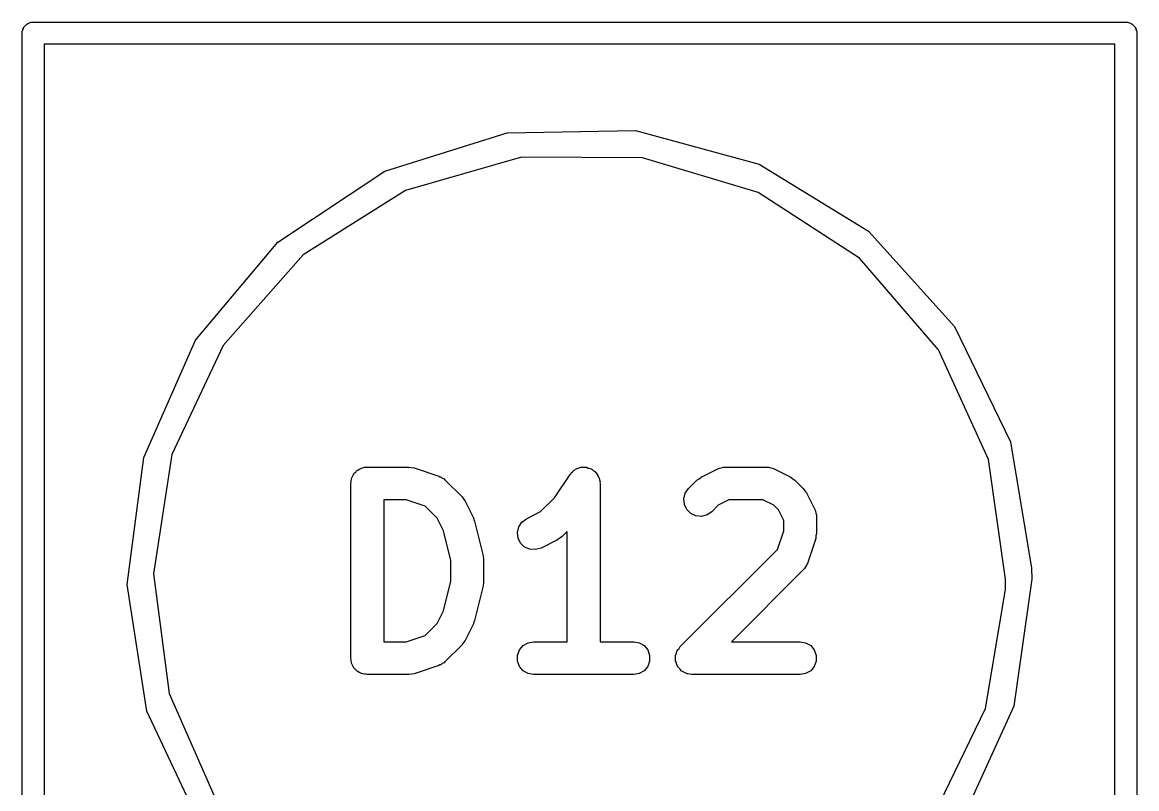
# Model space of a CAD drawing. Extents: x 106.7 to 203.6, y -115.7 to -57.1.
# Drawn here: x 176.52 to 181.62, y -64.46 to -60.95 of the extents above; entities that cross this region are included whole.
import ezdxf

# ---------------------------------------------------------------- set-up
doc = ezdxf.new("R2010")
doc.units = 0
doc.header["$MEASUREMENT"] = 0
doc.layers.add('BLACK', color=7, linetype='CONTINUOUS')

msp = doc.modelspace()

# ---------------------------------------------------------------- linework, layer by layer
at = {"layer": 'BLACK', "linetype": 'CONTINUOUS'}
for p, q in [((176.52, -60.9912), (176.522, -60.987)), ((176.52, -60.9956), (176.52, -60.9912)), ((176.52, -65.9912), (176.52, -60.9956)), ((176.522, -60.9826), (176.525, -60.9788)), ((176.522, -60.987), (176.522, -60.9826)), ((176.525, -60.9788), (176.526, -60.9746)), ((176.526, -60.9746), (176.529, -60.9712)), ((176.529, -60.9712), (176.531, -60.9674)), ((176.531, -60.9674), (176.535, -60.9645)), ((176.535, -60.9645), (176.537, -60.9611)), ((176.537, -60.9611), (176.541, -60.9589)), ((176.541, -60.9589), (176.545, -60.956)), ((176.545, -60.956), (176.549, -60.9545)), ((176.549, -60.9545), (176.553, -60.9523)), ((176.553, -60.9523), (176.557, -60.9515)), ((176.557, -60.9515), (176.561, -60.95)), ((176.561, -60.95), (181.579, -60.95)), ((181.579, -60.95), (181.583, -60.9515)), ((181.583, -60.9515), (181.587, -60.9523)), ((181.587, -60.9523), (181.591, -60.9545)), ((181.591, -60.9545), (181.595, -60.956)), ((181.595, -60.956), (181.599, -60.9589)), ((181.599, -60.9589), (181.603, -60.9611)), ((181.603, -60.9611), (181.605, -60.9645)), ((181.605, -60.9645), (181.609, -60.9674)), ((181.609, -60.9674), (181.611, -60.9712)), ((181.611, -60.9712), (181.614, -60.9746)), ((181.614, -60.9746), (181.615, -60.9788)), ((181.615, -60.9788), (181.618, -60.9826)), ((181.618, -60.9826), (181.618, -60.987)), ((181.618, -60.987), (181.62, -60.9912)), ((181.62, -60.9912), (181.62, -64.9978)), ((181.52, -61.05), (176.62, -61.05)), ((176.62, -61.05), (176.62, -65.95)), ((181.52, -64.9793), (181.52, -61.05)), ((178.739, -61.4566), (179.326, -61.4459)), ((179.326, -61.4459), (179.892, -61.6002)), ((178.179, -61.6316), (178.739, -61.4566)), ((178.805, -61.568), (178.274, -61.72)), ((179.358, -61.5714), (178.805, -61.568)), ((179.888, -61.7298), (179.358, -61.5714)), ((179.892, -61.6002), (180.392, -61.9073)), ((177.69, -61.9569), (178.179, -61.6316)), ((178.274, -61.72), (177.806, -62.015)), ((180.352, -62.0306), (179.888, -61.7298)), ((180.392, -61.9073), (180.786, -62.3425)), ((177.313, -62.4061), (177.69, -61.9569)), ((177.806, -62.015), (177.44, -62.4294)), ((180.713, -62.4494), (180.352, -62.0306)), ((180.786, -62.3425), (181.042, -62.8707)), ((177.076, -62.9433), (177.313, -62.4061)), ((177.44, -62.4294), (177.205, -62.9299)), ((180.942, -62.9527), (180.713, -62.4494)), ((181.042, -62.8707), (181.139, -63.4494)), ((177.205, -62.9299), (177.12, -63.4762)), ((177, -63.5253), (177.076, -62.9433)), ((181.02, -63.5), (180.942, -62.9527)), ((178.028, -63.0363), (178.031, -63.0306)), ((178.031, -63.0306), (178.034, -63.0244)), ((178.034, -63.0244), (178.038, -63.0194)), ((178.038, -63.0194), (178.041, -63.0137)), ((178.041, -63.0137), (178.046, -63.0095)), ((178.046, -63.0095), (178.05, -63.0045)), ((178.05, -63.0045), (178.056, -63.0012)), ((178.056, -63.0012), (178.061, -62.997)), ((178.061, -62.997), (178.067, -62.9947)), ((178.067, -62.9947), (178.073, -62.9914)), ((178.073, -62.9914), (178.079, -62.9903)), ((178.079, -62.9903), (178.086, -62.988)), ((178.086, -62.988), (178.092, -62.988)), ((178.092, -62.988), (178.099, -62.9869)), ((178.099, -62.9869), (178.289, -62.9869)), ((178.289, -62.9869), (178.301, -62.989)), ((178.301, -62.989), (178.313, -62.9908)), ((178.313, -62.9908), (178.427, -63.0288)), ((178.427, -63.0288), (178.431, -63.0309)), ((178.431, -63.0309), (178.435, -63.032)), ((178.435, -63.032), (178.442, -63.0371)), ((178.955, -63.1284), (179.027, -63.0203)), ((179.027, -63.0203), (179.03, -63.0173)), ((179.03, -63.0173), (179.032, -63.0137)), ((179.032, -63.0137), (179.038, -63.0079)), ((179.038, -63.0079), (179.045, -63.0015)), ((179.045, -63.0015), (179.048, -62.9996)), ((179.048, -62.9996), (179.052, -62.997)), ((179.052, -62.997), (179.06, -62.9939)), ((179.06, -62.9939), (179.068, -62.9899)), ((179.068, -62.9899), (179.072, -62.9895)), ((179.072, -62.9895), (179.076, -62.988)), ((179.076, -62.988), (179.085, -62.988)), ((179.085, -62.988), (179.094, -62.9871)), ((179.094, -62.9871), (179.098, -62.988)), ((179.098, -62.988), (179.102, -62.988)), ((179.102, -62.988), (179.11, -62.9911)), ((179.11, -62.9911), (179.119, -62.9932)), ((179.119, -62.9932), (179.123, -62.9955)), ((179.123, -62.9955), (179.127, -62.997)), ((179.127, -62.997), (179.133, -63.0027)), ((179.133, -63.0027), (179.141, -63.0077)), ((179.141, -63.0077), (179.143, -63.011)), ((179.143, -63.011), (179.147, -63.0137)), ((179.147, -63.0137), (179.151, -63.0214)), ((179.151, -63.0214), (179.156, -63.0287)), ((179.156, -63.0287), (179.157, -63.0326)), ((179.157, -63.0326), (179.16, -63.0363)), ((179.617, -63.0401), (179.627, -63.0329)), ((179.627, -63.0329), (179.703, -62.9948)), ((179.703, -62.9948), (179.707, -62.9936)), ((179.707, -62.9936), (179.711, -62.9914)), ((179.711, -62.9914), (179.72, -62.9899)), ((179.72, -62.9899), (179.728, -62.9874)), ((179.728, -62.9874), (179.732, -62.9877)), ((179.732, -62.9877), (179.737, -62.9869)), ((179.737, -62.9869), (179.927, -62.9869)), ((179.927, -62.9869), (179.931, -62.9877)), ((179.931, -62.9877), (179.936, -62.9874)), ((179.936, -62.9874), (179.944, -62.9899)), ((179.944, -62.9899), (179.953, -62.9914)), ((179.953, -62.9914), (179.957, -62.9936)), ((179.957, -62.9936), (179.961, -62.9948)), ((179.961, -62.9948), (180.037, -63.0329)), ((180.037, -63.0329), (180.047, -63.0401)), ((178.024, -63.0619), (178.025, -63.0554)), ((178.024, -63.8619), (178.024, -63.0619)), ((178.025, -63.0489), (178.027, -63.0427)), ((178.025, -63.0554), (178.025, -63.0489)), ((178.027, -63.0427), (178.028, -63.0363)), ((178.442, -63.0371), (178.45, -63.0413)), ((178.45, -63.0413), (178.453, -63.0445)), ((178.453, -63.0445), (178.456, -63.047)), ((178.456, -63.047), (178.533, -63.1232)), ((179.16, -63.0363), (179.161, -63.0451)), ((179.161, -63.0451), (179.164, -63.0537)), ((179.164, -63.0537), (179.163, -63.0578)), ((179.163, -63.0578), (179.164, -63.0619)), ((179.164, -63.0619), (179.164, -63.7869)), ((179.554, -63.1064), (179.569, -63.0851)), ((179.569, -63.0851), (179.607, -63.047)), ((179.607, -63.047), (179.617, -63.0401)), ((180.047, -63.0401), (180.056, -63.047)), ((180.056, -63.047), (180.094, -63.0851)), ((180.094, -63.0851), (180.101, -63.0949)), ((178.174, -63.1369), (178.174, -63.7869)), ((178.277, -63.1369), (178.174, -63.1369)), ((178.363, -63.1656), (178.277, -63.1369)), ((178.533, -63.1232), (178.539, -63.133)), ((178.539, -63.133), (178.547, -63.1426)), ((178.892, -63.1907), (178.955, -63.1284)), ((179.548, -63.1316), (179.554, -63.1064)), ((179.55, -63.1575), (179.548, -63.1316)), ((179.754, -63.1369), (179.705, -63.1616)), ((179.909, -63.1369), (179.754, -63.1369)), ((179.959, -63.1616), (179.909, -63.1369)), ((180.101, -63.0949), (180.109, -63.1046)), ((180.109, -63.1046), (180.147, -63.1807)), ((178.418, -63.2206), (178.363, -63.1656)), ((178.547, -63.1426), (178.585, -63.2188)), ((179.561, -63.1811), (179.55, -63.1575)), ((179.579, -63.1995), (179.561, -63.1811)), ((179.705, -63.1616), (179.675, -63.1911)), ((179.98, -63.1825), (179.959, -63.1616)), ((180.005, -63.232), (179.98, -63.1825)), ((180.147, -63.1807), (180.148, -63.1849)), ((180.148, -63.1849), (180.15, -63.1886)), ((180.15, -63.1886), (180.152, -63.1973)), ((178.447, -63.2786), (178.418, -63.2206)), ((178.585, -63.2188), (178.587, -63.2267)), ((178.587, -63.2267), (178.59, -63.2342)), ((178.59, -63.2342), (178.628, -63.3866)), ((178.792, -63.2606), (178.806, -63.2389)), ((178.806, -63.2389), (178.827, -63.2234)), ((178.827, -63.2234), (178.892, -63.1907)), ((179.603, -63.2105), (179.579, -63.1995)), ((179.629, -63.2128), (179.603, -63.2105)), ((179.654, -63.2061), (179.629, -63.2128)), ((179.675, -63.1911), (179.654, -63.2061)), ((180.005, -63.2783), (180.005, -63.232)), ((180.152, -63.1973), (180.154, -63.2057)), ((180.154, -63.2057), (180.154, -63.21)), ((180.154, -63.21), (180.155, -63.2143)), ((180.155, -63.2143), (180.155, -63.2905)), ((178.481, -63.414), (178.447, -63.2786)), ((178.786, -63.286), (178.792, -63.2606)), ((178.789, -63.3119), (178.786, -63.286)), ((179.014, -63.2811), (178.99, -63.3054)), ((179.014, -63.7869), (179.014, -63.2811)), ((179.976, -63.3642), (180.005, -63.2783)), ((180.155, -63.2905), (180.152, -63.3023)), ((178.8, -63.3352), (178.789, -63.3119)), ((178.819, -63.3531), (178.8, -63.3352)), ((178.97, -63.3195), (178.894, -63.3576)), ((178.98, -63.3123), (178.97, -63.3195)), ((178.99, -63.3054), (178.98, -63.3123)), ((180.151, -63.3142), (180.113, -63.4285)), ((180.152, -63.3023), (180.151, -63.3142)), ((178.628, -63.3866), (178.629, -63.3957)), ((178.843, -63.3634), (178.819, -63.3531)), ((178.869, -63.365), (178.843, -63.3634)), ((178.894, -63.3576), (178.869, -63.365)), ((179.531, -63.8089), (179.976, -63.3642)), ((178.481, -63.5098), (178.481, -63.414)), ((178.629, -63.3957), (178.631, -63.4048)), ((178.631, -63.4048), (178.631, -63.519)), ((180.104, -63.4437), (180.1, -63.4514)), ((180.109, -63.4365), (180.104, -63.4437)), ((180.111, -63.4323), (180.109, -63.4365)), ((180.113, -63.4285), (180.111, -63.4323)), ((177.12, -63.4762), (177.192, -64.0244)), ((180.094, -63.4578), (179.765, -63.7869)), ((180.097, -63.4542), (180.094, -63.4578)), ((180.1, -63.4514), (180.097, -63.4542)), ((181.139, -63.4494), (181.14, -63.5)), ((177.09, -64.1052), (177, -63.5253)), ((178.447, -63.6453), (178.481, -63.5098)), ((178.628, -63.5372), (178.59, -63.6896)), ((178.629, -63.5281), (178.628, -63.5372)), ((178.631, -63.519), (178.629, -63.5281)), ((181.019, -63.5476), (181.02, -63.5)), ((181.14, -63.5), (181.057, -64.081)), ((180.928, -64.0929), (181.019, -63.5476)), ((178.418, -63.7032), (178.447, -63.6453)), ((178.587, -63.6971), (178.585, -63.705)), ((178.59, -63.6896), (178.587, -63.6971)), ((178.363, -63.7583), (178.418, -63.7032)), ((178.585, -63.705), (178.547, -63.7812)), ((178.174, -63.7869), (178.277, -63.7869)), ((178.277, -63.7869), (178.363, -63.7583)), ((178.533, -63.8007), (178.456, -63.8768)), ((178.539, -63.7908), (178.533, -63.8007)), ((178.547, -63.7812), (178.539, -63.7908)), ((178.812, -63.8045), (178.835, -63.7914)), ((178.835, -63.7914), (178.86, -63.7869)), ((178.86, -63.7869), (179.014, -63.7869)), ((179.164, -63.7869), (179.318, -63.7869)), ((179.318, -63.7869), (179.343, -63.7914)), ((179.343, -63.7914), (179.366, -63.8045)), ((179.765, -63.7869), (180.08, -63.7869)), ((180.08, -63.7869), (180.105, -63.7914)), ((180.105, -63.7914), (180.128, -63.8045)), ((178.787, -63.8489), (178.796, -63.8244)), ((178.787, -63.8749), (178.787, -63.8489)), ((178.796, -63.8244), (178.812, -63.8045)), ((179.366, -63.8045), (179.383, -63.8244)), ((179.383, -63.8244), (179.391, -63.8489)), ((179.391, -63.8489), (179.391, -63.8749)), ((179.51, -63.8489), (179.514, -63.8397)), ((179.51, -63.8522), (179.51, -63.8489)), ((179.514, -63.8397), (179.516, -63.8302)), ((179.516, -63.8302), (179.518, -63.8275)), ((179.518, -63.8275), (179.519, -63.8244)), ((179.519, -63.8244), (179.526, -63.8169)), ((179.526, -63.8169), (179.531, -63.8089)), ((180.128, -63.8045), (180.144, -63.8244)), ((180.144, -63.8244), (180.153, -63.8489)), ((180.153, -63.8489), (180.153, -63.8749)), ((178.025, -63.8684), (178.024, -63.8619)), ((178.025, -63.8749), (178.025, -63.8684)), ((178.027, -63.8811), (178.025, -63.8749)), ((178.028, -63.8876), (178.027, -63.8811)), ((178.031, -63.8932), (178.028, -63.8876)), ((178.034, -63.8994), (178.031, -63.8932)), ((178.038, -63.9044), (178.034, -63.8994)), ((178.427, -63.895), (178.313, -63.9331)), ((178.431, -63.8929), (178.427, -63.895)), ((178.435, -63.8918), (178.431, -63.8929)), ((178.442, -63.8867), (178.435, -63.8918)), ((178.45, -63.8826), (178.442, -63.8867)), ((178.453, -63.8793), (178.45, -63.8826)), ((178.456, -63.8768), (178.453, -63.8793)), ((178.796, -63.8994), (178.787, -63.8749)), ((178.812, -63.9194), (178.796, -63.8994)), ((179.383, -63.8994), (179.366, -63.9194)), ((179.391, -63.8749), (179.383, -63.8994)), ((179.51, -63.8554), (179.51, -63.8522)), ((179.51, -63.8651), (179.51, -63.8554)), ((179.51, -63.8749), (179.51, -63.8651)), ((179.512, -63.878), (179.51, -63.8749)), ((179.512, -63.8813), (179.512, -63.878)), ((179.516, -63.8902), (179.512, -63.8813)), ((179.519, -63.8994), (179.516, -63.8902)), ((179.521, -63.9019), (179.519, -63.8994)), ((179.523, -63.9049), (179.521, -63.9019)), ((180.144, -63.8994), (180.128, -63.9194)), ((180.153, -63.8749), (180.144, -63.8994)), ((178.041, -63.9101), (178.038, -63.9044)), ((178.046, -63.9143), (178.041, -63.9101)), ((178.05, -63.9194), (178.046, -63.9143)), ((178.056, -63.9226), (178.05, -63.9194)), ((178.061, -63.9269), (178.056, -63.9226)), ((178.067, -63.9291), (178.061, -63.9269)), ((178.073, -63.9324), (178.067, -63.9291)), ((178.079, -63.9335), (178.073, -63.9324)), ((178.086, -63.9358), (178.079, -63.9335)), ((178.092, -63.9358), (178.086, -63.9358)), ((178.099, -63.9369), (178.092, -63.9358)), ((178.289, -63.9369), (178.099, -63.9369)), ((178.301, -63.9348), (178.289, -63.9369)), ((178.313, -63.9331), (178.301, -63.9348)), ((178.835, -63.9324), (178.812, -63.9194)), ((178.86, -63.9369), (178.835, -63.9324)), ((179.318, -63.9369), (178.86, -63.9369)), ((179.343, -63.9324), (179.318, -63.9369)), ((179.366, -63.9194), (179.343, -63.9324)), ((179.53, -63.9119), (179.523, -63.9049)), ((179.536, -63.9194), (179.53, -63.9119)), ((179.539, -63.921), (179.536, -63.9194)), ((179.541, -63.9233), (179.539, -63.921)), ((179.55, -63.9275), (179.541, -63.9233)), ((179.559, -63.9324), (179.55, -63.9275)), ((179.562, -63.933), (179.559, -63.9324)), ((179.565, -63.9343), (179.562, -63.933)), ((179.575, -63.9352), (179.565, -63.9343)), ((179.584, -63.9369), (179.575, -63.9352)), ((180.08, -63.9369), (179.584, -63.9369)), ((180.105, -63.9324), (180.08, -63.9369)), ((180.128, -63.9194), (180.105, -63.9324)), ((177.192, -64.0244), (177.415, -64.5305)), ((177.34, -64.6365), (177.09, -64.1052)), ((180.687, -64.5904), (180.928, -64.0929)), ((181.057, -64.081), (180.814, -64.6153))]:
    msp.add_line(p, q, dxfattribs=at)

doc.saveas('drawing.dxf')
